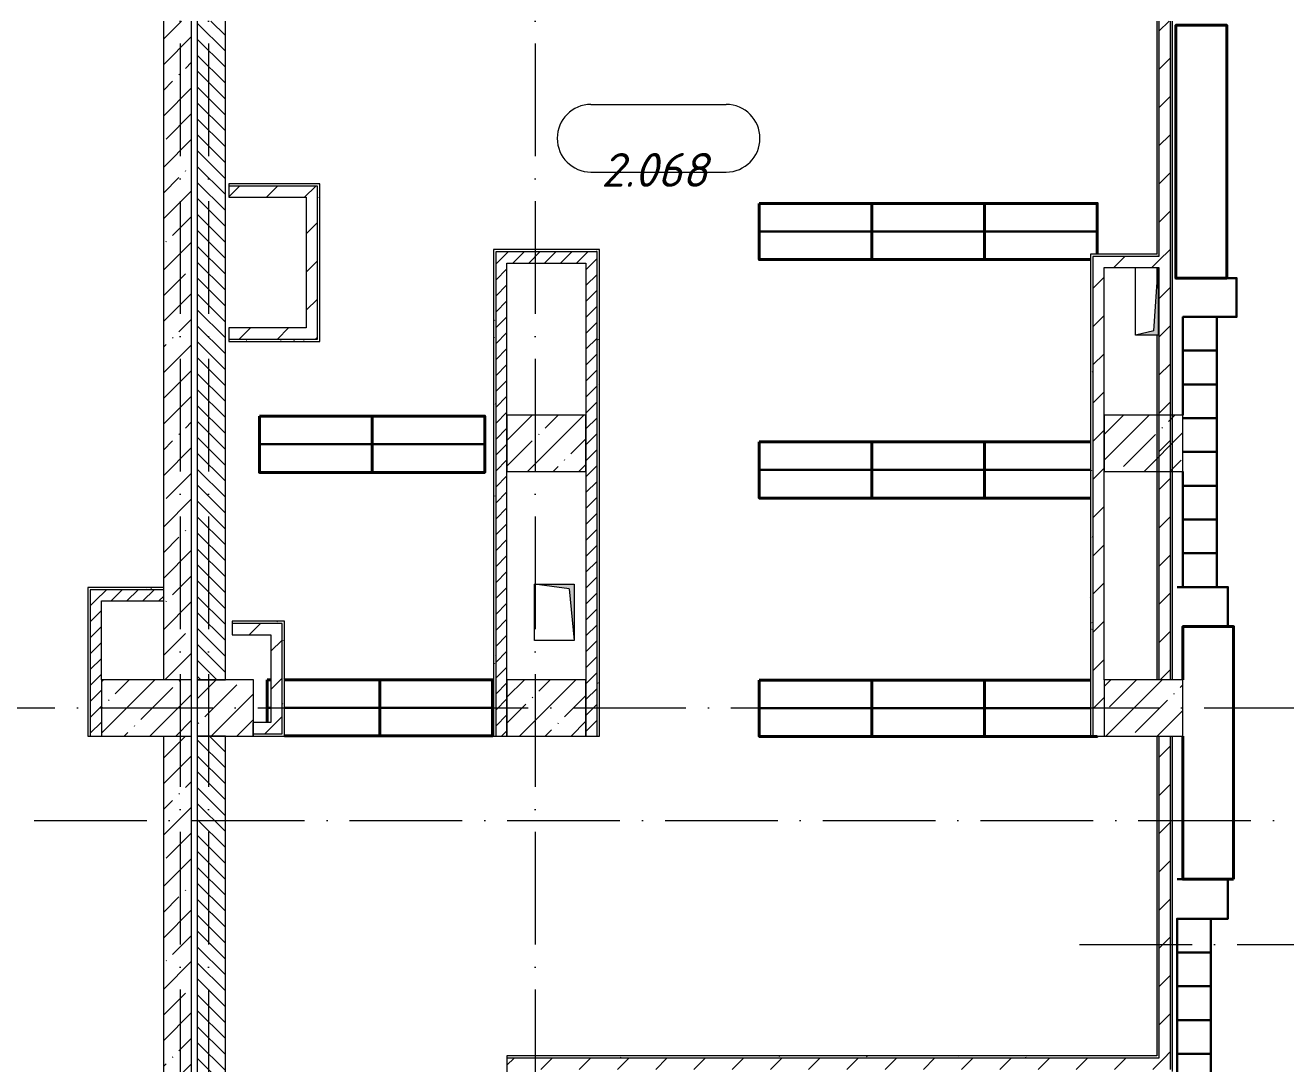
# Model space of a CAD drawing. Header units: millimetres. Extents: x -6467 to 105918, y -7090 to 92481.
# Drawn here: x 73224 to 84413, y 72421 to 81644 of the extents above; entities that cross this region are included whole.
import ezdxf

# ---------------------------------------------------------------- set-up
doc = ezdxf.new("R2010")
doc.units = ezdxf.units.MM
doc.linetypes.add('50_200_ШТРИХ_1Т_ш5_п1_п1_', pattern=[1400, 1000, -200, 0, -200])
for name, color, linetype, lineweight, true_color in [('A-AREA-IDEN-1', 7, 'Continuous', 9, 0xaaaaaa), ('I-WALL-1', 7, 'Continuous', 5, 0x787878), ('M-EQPM-1', 7, 'Continuous', 9, 0xaaaaaa), ('M-EQPM-2', 7, 'Continuous', 9, 0xe2e2e2), ('АР_зашивки-1', 7, 'Continuous', 30, 0xaaaaaa), ('мебель 2 этаж-1', 7, 'Continuous', 40, 0xaaaaaa), ('Оси-3', 7, '50_200_ШТРИХ_1Т_ш5_п1_п1_', 9, 0xaaaaaa), ('ТХ_функционал-2', 7, 'Continuous', 40, 0xaaaaaa), ('ТХ_функционал-9', 7, 'Continuous', 30, 0xaaaaaa)]:
    doc.layers.add(name, color=color, linetype=linetype, lineweight=lineweight, true_color=true_color)
for name, color, linetype, lineweight in [('A-WALL', 7, 'Continuous', 5), ('A-WALL-FNSH-1', 7, 'Continuous', 5), ('I-WALL', 7, 'Continuous', 5), ('S-COLS', 7, 'Continuous', 9), ('S-COLS-1', 7, 'Continuous', 5)]:
    doc.layers.add(name, color=color, linetype=linetype, lineweight=lineweight)
doc.styles.add('ISOCPEUR_I', font='isocpeui.ttf', dxfattribs={"height": 300})
pattern_1 = [(0, (0, 0), (406.4, 101.6), [6.706, -298.094, 6.706, -298.094, -1625.6]), (0, (0, 0), (406.4, 101.6), [-609.6, 6.706, -602.894, 6.706, -298.094, -711.2]), (0, (0, 0), (406.4, 101.6), [-1524, 6.706, -196.494, 6.706, -501.294]), (120, (152.4, 50.8), (-291.18818, 301.15272), [6.706, -298.094, 6.706, -298.094, -1625.6]), (120, (152.4, 50.8), (-291.18818, 301.15272), [-609.6, 6.706, -602.894, 6.706, -298.094, -711.2]), (120, (152.4, 50.8), (-291.18818, 301.15272), [-1524, 6.706, -196.494, 6.706, -501.294]), (240, (203.2, 254), (-115.21182, -402.75272), [6.706, -298.094, 6.706, -298.094, -1625.6]), (240, (203.2, 254), (-115.21182, -402.75272), [-609.6, 6.706, -602.894, 6.706, -298.094, -711.2]), (240, (203.2, 254), (-115.21182, -402.75272), [-1524, 6.706, -196.494, 6.706, -501.294])]
pattern_2 = [(45, (0, 0), (-169.70563, 169.70563), [])]
pattern_3 = [(45, (0, 0), (-228.0985, 228.0985), []), (45, (228.1, 0), (-228.0985, 228.0985), [403.225, -80.645, 6.706, -73.939])]
pattern_4 = [(45, (0, 0), (-70.71068, 70.71068), [])]

# ---------------------------------------------------------------- blocks, each defined once
blk = doc.blocks.new('BSC_Колонна _Прямоугольная - 500х800-V296-АИ_План этажа Радиаторы_2')
at = {"layer": 'S-COLS-1'}
h = blk.add_hatch(dxfattribs=at)
h.set_pattern_fill('FP_192', color=256, style=0, pattern_type=2)
h.set_pattern_definition([(315, (-75581.04, 74300), (228.0985, 228.0985), []), (315, (-75581.04, 74071.9), (228.0985, 228.0985), [403.225, -80.645, 6.706, -73.939])])
h.paths.add_polyline_path([(-250, 400), (-250, -400), (250, -400), (250, 400), (131, 400)])
for p, q in [((250, 400), (-250, 400)), ((-250, 400), (-250, -400)), ((250, -400), (250, 400)), ((-250, -400), (250, -400))]:
    blk.add_line(p, q, dxfattribs=at)
blk = doc.blocks.new('Канал вертикальный прямоугольный - Шахта - значок проема-24087330-АИ_План этажа Радиаторы_2')
at = {"layer": 'M-EQPM-2'}
blk.add_hatch(color=256, dxfattribs=at).paths.add_polyline_path([(-100, -300), (-60, 260), (100, 300), (-100, 300)])
at = {"layer": 'M-EQPM-1'}
for p, q in [((-100, -300), (-100, 300)), ((-100, 300), (100, 300)), ((-60, 260), (-100, -300)), ((-60, 260), (100, 300)), ((100, 300), (100, -300)), ((100, -300), (-100, -300))]:
    blk.add_line(p, q, dxfattribs=at)
blk = doc.blocks.new('BSC_Колонна _Прямоугольная - 500х700-V360-АИ_План этажа Радиаторы_2')
at = {"layer": 'S-COLS-1'}
h = blk.add_hatch(dxfattribs=at)
h.set_pattern_fill('FP_246', color=256, style=0, pattern_type=2)
h.set_pattern_definition([(315, (-75580.7, 83150), (228.0985, 228.0985), []), (315, (-75580.7, 82921.9), (228.0985, 228.0985), [403.225, -80.645, 6.706, -73.939])])
h.paths.add_polyline_path([(-250, 350), (-250, -350), (250, -350), (250, 350), (132, 350)])
for p, q in [((250, 350), (-250, 350)), ((-250, 350), (-250, -350)), ((250, -350), (250, 350)), ((-250, -350), (250, -350))]:
    blk.add_line(p, q, dxfattribs=at)
blk = doc.blocks.new('Канал вертикальный прямоугольный - Шахта - значок проема-24087404-АИ_План этажа Радиаторы_2')
at = {"layer": 'M-EQPM-2'}
blk.add_hatch(color=256, dxfattribs=at).paths.add_polyline_path([(250, 175), (-250, 175), (-250, -175), (-207.5, 132.5)])
at = {"layer": 'M-EQPM-1'}
for p, q in [((-250, -175), (-250, 175)), ((-250, 175), (250, 175)), ((-207.5, 132.5), (-250, -175)), ((-207.5, 132.5), (250, 175)), ((250, 175), (250, -175)), ((250, -175), (-250, -175))]:
    blk.add_line(p, q, dxfattribs=at)
blk = doc.blocks.new('мебель 2 этаж-28800768-АИ_План этажа Радиаторы_2')
at = {"layer": 'АР_зашивки-1', "flags": 128}
for points in [[(85787, 80769), (86239, 80769), (86239, 81114), (85691, 81114)], [(85862, 78019), (86162, 78019), (86162, 78369), (85712, 78369)], [(85862, 75424), (86162, 75424), (86162, 75774), (85712, 75774)]]:
    blk.add_lwpolyline(points, dxfattribs=at)
at = {"layer": 'ТХ_функционал-2'}
for p, q in [((84002, 79660), (84943, 79660)), ((77634, 77547), (77668, 77547)), ((77634, 77166), (77634, 77547)), ((84002, 77543), (84943, 77543))]:
    blk.add_line(p, q, dxfattribs=at)
at = {"layer": 'ТХ_функционал-2', "flags": 128}
for points in [[(86151, 81114), (85701, 81114), (85701, 83359), (86151, 83359)], [(82002, 81777), (82002, 81277), (83002, 81277), (83002, 81777), (84002, 81777), (84002, 81277), (83002, 81277), (83002, 81777)], [(77565, 79888), (78565, 79888), (79565, 79888), (79565, 79388), (78565, 79388), (78565, 79888), (78565, 79388), (77565, 79388)], [(82002, 79660), (82002, 79160), (83002, 79160), (83002, 79660), (84002, 79660), (84002, 79160), (83002, 79160), (83002, 79660)], [(82002, 77543), (83002, 77543), (84002, 77543), (84002, 77043), (83002, 77043), (83002, 77543), (83002, 77043), (82002, 77043)]]:
    blk.add_lwpolyline(points, close=True, dxfattribs=at)
for points in [[(84002, 81777), (85002, 81777), (85002, 81326)], [(84943, 81277), (84002, 81277), (84002, 81777)], [(84943, 79160), (84002, 79160), (84002, 79660)], [(85763, 77546), (85763, 78019), (86213, 78019), (86213, 75774)], [(77788, 77547), (78634, 77547), (79634, 77547), (79634, 77047), (78634, 77047), (78634, 77547), (78634, 77047), (77788, 77047)], [(85002, 77046), (85002, 77043), (84002, 77043), (84002, 77543)], [(86213, 75774), (85763, 75774), (85763, 77046)]]:
    blk.add_lwpolyline(points, dxfattribs=at)
at = {"layer": 'ТХ_функционал-9'}
for p, q in [((86063, 79869), (85763, 79869)), ((86063, 79569), (85763, 79569)), ((77634, 77297), (77668, 77297))]:
    blk.add_line(p, q, dxfattribs=at)
at = {"layer": 'ТХ_функционал-9', "flags": 128}
for points in [[(82002, 81527), (83002, 81527), (84002, 81527), (85002, 81527)], [(86063, 80169), (85763, 80169), (85763, 79896)], [(85763, 79869), (86063, 79869), (86063, 80169)], [(85763, 79569), (86063, 79569), (86063, 79869)], [(77565, 79638), (78565, 79638), (79565, 79638)], [(85763, 79396), (85763, 79269), (86063, 79269), (86063, 79569)], [(82002, 79410), (83002, 79410), (84002, 79410), (84943, 79410)], [(77788, 77297), (78634, 77297), (79634, 77297)], [(82002, 77293), (83002, 77293), (84002, 77293), (84943, 77293)]]:
    blk.add_lwpolyline(points, dxfattribs=at)
for points in [[(86063, 80769), (85763, 80769), (85763, 80469), (86063, 80469)], [(86063, 80469), (85763, 80469), (85763, 80169), (86063, 80169)], [(86063, 79269), (85763, 79269), (85763, 78969), (86063, 78969)], [(86063, 78969), (85763, 78969), (85763, 78669), (86063, 78669)], [(86063, 78669), (85763, 78669), (85763, 78369), (86063, 78369)], [(86011, 75424), (85711, 75424), (85711, 75124), (86011, 75124)], [(86011, 75124), (85711, 75124), (85711, 74824), (86011, 74824)], [(86011, 74824), (85711, 74824), (85711, 74524), (86011, 74524)], [(86011, 74524), (85711, 74524), (85711, 74224), (86011, 74224)], [(86011, 74224), (85711, 74224), (85711, 73924), (86011, 73924)]]:
    blk.add_lwpolyline(points, close=True, dxfattribs=at)
blk = doc.blocks.new('AAR_СКБ_Марка_помещения_1_5 ммп - Номер-27962133-АИ_План этажа Радиаторы_2')
at = {"layer": 'A-AREA-IDEN-1'}
for p, q in [((-2.987, 3), (3.013, 3)), ((-2.987, 0), (3.013, 0))]:
    blk.add_line(p, q, dxfattribs=at)
for centre, start, end in [((-2.987, 1.5), 90, 270), ((3.013, 1.5), 270, 90)]:
    blk.add_arc(centre, 1.5, start, end, dxfattribs=at)

msp = doc.modelspace()

# ---------------------------------------------------------------- hatches: boundary and pattern name
at = {"layer": 'A-WALL'}
h = msp.add_hatch(dxfattribs=at)
h.set_pattern_fill('FP_1', color=256, style=0, pattern_type=2)
h.set_pattern_definition(pattern_3)
h.paths.add_polyline_path([(74700, 75831), (74700, 81681), (74450, 81681), (74450, 75831)])
h = msp.add_hatch(dxfattribs=at)
h.set_pattern_fill('FP_1', color=256, style=0, pattern_type=2)
h.set_pattern_definition(pattern_3)
h.paths.add_polyline_path([(74700, 70381), (74700, 75331), (74450, 75331), (74450, 70381)])
at = {"layer": 'I-WALL'}
h = msp.add_hatch(dxfattribs=at)
h.set_pattern_fill('FP_2', color=256, style=0, pattern_type=2)
h.set_pattern_definition([(135, (0, 0), (-70.71068, -70.71068), [])])
h.paths.add_polyline_path([(75000, 70381), (75000, 75331), (74750, 75331), (74750, 70381)])
h.paths.add_polyline_path([(74750, 75831), (75000, 75831), (75000, 81681), (74750, 81681), (74750, 78528)])
h.paths.add_polyline_path([(75000, 82181), (75000, 85181), (74750, 85181), (74750, 82181)])
h = msp.add_hatch(dxfattribs=at)
h.set_pattern_fill('FP_5', color=256, style=0, pattern_type=2)
h.set_pattern_definition(pattern_2)
h.paths.add_polyline_path([(83287, 72471), (83387, 72471), (83387, 75331), (83287, 75331), (83287, 72491)])
h.paths.add_polyline_path([(83387, 75831), (83387, 81681), (83287, 81681), (83287, 75831), (83339, 75831)])
h.paths.add_polyline_path([(83363, 82181), (83387, 82181), (83387, 83036), (83287, 83036), (83287, 82181), (83362, 82181)])
h.paths.add_polyline_path([(83287, 84796), (83387, 84796), (83387, 85161), (83287, 85161), (83287, 84864)])
h = msp.add_hatch(dxfattribs=at)
h.set_pattern_fill('FP_5', color=256, style=0, pattern_type=2)
h.set_pattern_definition(pattern_2)
h.paths.add_polyline_path([(75718, 80116), (75818, 80116), (75818, 80216), (75030, 80216), (75030, 80116)])
h = msp.add_hatch(dxfattribs=at)
h.set_pattern_fill('FP_5', color=256, style=0, pattern_type=2)
h.set_pattern_definition(pattern_2)
h.paths.add_polyline_path([(75818, 78856), (75818, 80116), (75718, 80116), (75718, 78856)])
h = msp.add_hatch(dxfattribs=at)
h.set_pattern_fill('FP_4', color=256, style=0, pattern_type=2)
h.set_pattern_definition(pattern_4)
h.paths.add_polyline_path([(78200, 79531), (78200, 79631), (77400, 79631), (77400, 79531), (77500, 79531)])
h = msp.add_hatch(dxfattribs=at)
h.set_pattern_fill('FP_4', color=256, style=0, pattern_type=2)
h.set_pattern_definition(pattern_4)
h.paths.add_polyline_path([(78300, 75331), (78300, 79631), (78200, 79631), (78200, 75331)])
h = msp.add_hatch(dxfattribs=at)
h.set_pattern_fill('FP_5', color=256, style=0, pattern_type=2)
h.set_pattern_definition(pattern_2)
h.paths.add_polyline_path([(83240, 79491), (83287, 79491), (83287, 79591), (82700, 79591), (82700, 79491), (82800, 79491)])
h = msp.add_hatch(dxfattribs=at)
h.set_pattern_fill('FP_4', color=256, style=0, pattern_type=2)
h.set_pattern_definition(pattern_4)
h.paths.add_polyline_path([(77500, 75331), (77500, 79531), (77400, 79531), (77400, 75331)])
h = msp.add_hatch(dxfattribs=at)
h.set_pattern_fill('FP_5', color=256, style=0, pattern_type=2)
h.set_pattern_definition(pattern_2)
h.paths.add_polyline_path([(82800, 75331), (82800, 79491), (82700, 79491), (82700, 75331)])
h = msp.add_hatch(dxfattribs=at)
h.set_pattern_fill('FP_5', color=256, style=0, pattern_type=2)
h.set_pattern_definition(pattern_2)
h.paths.add_polyline_path([(75718, 78856), (75718, 78956), (75030, 78956), (75030, 78856)])
h = msp.add_hatch(dxfattribs=at)
h.set_pattern_fill('FP_4', color=256, style=0, pattern_type=2)
h.set_pattern_definition(pattern_4)
h.paths.add_polyline_path([(74450, 76531), (74450, 76631), (73800, 76631), (73800, 76531), (73900, 76531)])
h = msp.add_hatch(dxfattribs=at)
h.set_pattern_fill('FP_4', color=256, style=0, pattern_type=2)
h.set_pattern_definition(pattern_4)
h.paths.add_polyline_path([(73900, 75331), (73900, 76531), (73800, 76531), (73800, 75331)])
h = msp.add_hatch(dxfattribs=at)
h.set_pattern_fill('FP_5', color=256, style=0, pattern_type=2)
h.set_pattern_definition(pattern_2)
h.paths.add_polyline_path([(75405, 76231), (75505, 76231), (75505, 76331), (75060, 76331), (75060, 76231)])
h = msp.add_hatch(dxfattribs=at)
h.set_pattern_fill('FP_5', color=256, style=0, pattern_type=2)
h.set_pattern_definition(pattern_2)
h.paths.add_polyline_path([(75405, 75451), (75505, 75451), (75505, 76231), (75405, 76231), (75405, 75712)])
h = msp.add_hatch(dxfattribs=at)
h.set_pattern_fill('FP_5', color=256, style=0, pattern_type=2)
h.set_pattern_definition(pattern_2)
h.paths.add_polyline_path([(75245, 75351), (75505, 75351), (75505, 75451), (75245, 75451)])
h = msp.add_hatch(dxfattribs=at)
h.set_pattern_fill('FP_5', color=256, style=0, pattern_type=2)
h.set_pattern_definition(pattern_2)
h.paths.add_polyline_path([(82556, 72371), (83387, 72371), (83387, 72471), (77500, 72471), (77500, 72371), (79234, 72371)])
at = {"layer": 'I-WALL-1'}
h = msp.add_hatch(dxfattribs=at)
h.set_pattern_fill('FP_3', color=256, style=0, pattern_type=2)
h.set_pattern_definition(pattern_1)
h.paths.add_polyline_path([(83267, 72491), (83287, 72491), (83287, 75331), (83267, 75331)])
h.paths.add_polyline_path([(83280, 79491), (83267, 79491), (83267, 79309)])
h.paths.add_polyline_path([(83287, 75831), (83287, 79491), (83280, 79491), (83280, 78891), (83267, 78891), (83267, 75831), (83280, 75831)])
h.paths.add_polyline_path([(83287, 79591), (83287, 81681), (83267, 81681), (83267, 79591)])
h.paths.add_polyline_path([(83287, 82181), (83287, 83036), (83267, 83034), (83269, 82181), (83282, 82181)])
h.paths.add_polyline_path([(83287, 84796), (83287, 85181), (83267, 85181), (83269, 84798), (83277, 84796)])
h = msp.add_hatch(dxfattribs=at)
h.set_pattern_fill('FP_3', color=256, style=0, pattern_type=2)
h.set_pattern_definition(pattern_1)
h.paths.add_polyline_path([(83407, 72371), (83407, 75331), (83387, 75331), (83387, 72371)])
h.paths.add_polyline_path([(83407, 75831), (83407, 81681), (83387, 81681), (83387, 75831), (83401, 75831)])
h.paths.add_polyline_path([(83397, 82181), (83407, 82181), (83405, 83034), (83387, 83036), (83389, 82181)])
h.paths.add_polyline_path([(83397, 84796), (83397, 84798), (83407, 84798), (83407, 85181), (83287, 85181), (83287, 85161), (83387, 85161), (83387, 84796)])
h = msp.add_hatch(dxfattribs=at)
h.set_pattern_fill('FP_3', color=256, style=0, pattern_type=2)
h.set_pattern_definition(pattern_1)
h.paths.add_polyline_path([(75818, 80216), (75838, 80216), (75838, 80236), (75030, 80236), (75030, 80216)])
h = msp.add_hatch(dxfattribs=at)
h.set_pattern_fill('FP_3', color=256, style=0, pattern_type=2)
h.set_pattern_definition(pattern_1)
h.paths.add_polyline_path([(75838, 78836), (75838, 80216), (75818, 80216), (75818, 78836)])
h = msp.add_hatch(dxfattribs=at)
h.set_pattern_fill('FP_3', color=256, style=0, pattern_type=2)
h.set_pattern_definition(pattern_1)
h.paths.add_polyline_path([(78300, 79631), (78300, 79651), (77380, 79651), (77380, 79631), (78200, 79631)])
h = msp.add_hatch(dxfattribs=at)
h.set_pattern_fill('FP_3', color=256, style=0, pattern_type=2)
h.set_pattern_definition(pattern_1)
h.paths.add_polyline_path([(77380, 75331), (77400, 75331), (77400, 79631), (77380, 79631), (77380, 75712)])
h = msp.add_hatch(dxfattribs=at)
h.set_pattern_fill('FP_3', color=256, style=0, pattern_type=2)
h.set_pattern_definition(pattern_1)
h.paths.add_polyline_path([(78300, 75331), (78320, 75331), (78320, 79651), (78300, 79651), (78300, 75712)])
h = msp.add_hatch(dxfattribs=at)
h.set_pattern_fill('FP_3', color=256, style=0, pattern_type=2)
h.set_pattern_definition(pattern_1)
h.paths.add_polyline_path([(83267, 79591), (83267, 79611), (82680, 79611), (82680, 79591), (82700, 79591)])
h = msp.add_hatch(dxfattribs=at)
h.set_pattern_fill('FP_3', color=256, style=0, pattern_type=2)
h.set_pattern_definition(pattern_1)
h.paths.add_polyline_path([(82700, 75331), (82700, 79591), (82680, 79591), (82680, 75331)])
h = msp.add_hatch(dxfattribs=at)
h.set_pattern_fill('FP_3', color=256, style=0, pattern_type=2)
h.set_pattern_definition(pattern_1)
h.paths.add_polyline_path([(75818, 78836), (75818, 78856), (75030, 78856), (75030, 78836), (75718, 78836)])
h = msp.add_hatch(dxfattribs=at)
h.set_pattern_fill('FP_3', color=256, style=0, pattern_type=2)
h.set_pattern_definition(pattern_1)
h.paths.add_polyline_path([(74450, 76631), (74450, 76651), (73780, 76651), (73780, 76631), (73800, 76631)])
h = msp.add_hatch(dxfattribs=at)
h.set_pattern_fill('FP_3', color=256, style=0, pattern_type=2)
h.set_pattern_definition(pattern_1)
h.paths.add_polyline_path([(73780, 75331), (73800, 75331), (73800, 76631), (73780, 76631), (73780, 75712)])
h = msp.add_hatch(dxfattribs=at)
h.set_pattern_fill('FP_3', color=256, style=0, pattern_type=2)
h.set_pattern_definition(pattern_1)
h.paths.add_polyline_path([(75505, 76331), (75525, 76331), (75525, 76351), (75060, 76351), (75060, 76331)])
h = msp.add_hatch(dxfattribs=at)
h.set_pattern_fill('FP_3', color=256, style=0, pattern_type=2)
h.set_pattern_definition(pattern_1)
h.paths.add_polyline_path([(75505, 75351), (75525, 75351), (75525, 76331), (75505, 76331), (75505, 75451)])
h = msp.add_hatch(dxfattribs=at)
h.set_pattern_fill('FP_3', color=256, style=0, pattern_type=2)
h.set_pattern_definition(pattern_1)
h.paths.add_polyline_path([(75245, 75331), (75525, 75331), (75525, 75351), (75245, 75351)])
h = msp.add_hatch(dxfattribs=at)
h.set_pattern_fill('FP_3', color=256, style=0, pattern_type=2)
h.set_pattern_definition(pattern_1)
h.paths.add_polyline_path([(83287, 72471), (83287, 72491), (77500, 72491), (77500, 72471), (82556, 72471)])
at = {"layer": 'S-COLS-1'}
h = msp.add_hatch(dxfattribs=at)
h.set_pattern_fill('FP_1', color=256, style=0, pattern_type=2)
h.set_pattern_definition(pattern_3)
h.paths.add_polyline_path([(77500, 77681), (78200, 77681), (78200, 78181), (77500, 78181)])
h = msp.add_hatch(dxfattribs=at)
h.set_pattern_fill('FP_1', color=256, style=0, pattern_type=2)
h.set_pattern_definition(pattern_3)
h.paths.add_polyline_path([(83500, 77681), (83500, 78181), (82800, 78181), (82800, 77681)])
h = msp.add_hatch(dxfattribs=at)
h.set_pattern_fill('FP_1', color=256, style=0, pattern_type=2)
h.set_pattern_definition(pattern_3)
h.paths.add_polyline_path([(75000, 75331), (75250, 75331), (75250, 75831), (74750, 75831), (74750, 75331)])
h = msp.add_hatch(dxfattribs=at)
h.set_pattern_fill('FP_1', color=256, style=0, pattern_type=2)
h.set_pattern_definition(pattern_3)
h.paths.add_polyline_path([(77500, 75331), (78200, 75331), (78200, 75831), (77500, 75831), (77500, 75712)])

# ---------------------------------------------------------------- linework, layer by layer
at = {"layer": 'A-WALL'}
for p, q in [((74450, 81681), (74450, 75831)), ((74700, 75831), (74700, 81681)), ((74750, 81681), (74750, 75831)), ((75000, 75831), (75000, 81681)), ((83287, 81681), (83287, 79591)), ((83387, 81681), (83387, 75831)), ((75818, 80216), (75030, 80216)), ((75818, 78856), (75818, 80216)), ((77400, 79631), (77400, 75331)), ((78300, 79631), (77400, 79631)), ((78300, 75331), (78300, 79631)), ((83287, 79591), (82700, 79591)), ((82700, 79591), (82700, 75331)), ((83267, 79491), (83287, 79491)), ((83287, 79491), (83287, 75831)), ((75030, 78856), (75818, 78856)), ((73800, 76631), (73800, 75331)), ((74450, 76631), (73800, 76631)), ((75505, 76331), (75060, 76331)), ((75505, 75351), (75505, 76331)), ((74750, 75831), (75000, 75831)), ((74450, 75331), (74450, 70381)), ((74700, 70381), (74700, 75331)), ((74750, 75331), (74750, 70381)), ((75000, 75331), (74750, 75331)), ((75000, 70381), (75000, 75331)), ((75245, 75351), (75505, 75351)), ((83287, 75331), (83287, 72471)), ((83387, 75331), (83387, 72371)), ((83287, 72471), (77500, 72471))]:
    msp.add_line(p, q, dxfattribs=at)
at = {"layer": 'A-WALL-FNSH-1'}
for p, q in [((83267, 81681), (83267, 79611)), ((83407, 75831), (83407, 81681)), ((75838, 80236), (75030, 80236)), ((75030, 80236), (75030, 80116)), ((75838, 78836), (75838, 80236)), ((75030, 80116), (75718, 80116)), ((75718, 80116), (75718, 78956)), ((77380, 79651), (77380, 75331)), ((78320, 79651), (77380, 79651)), ((78320, 75331), (78320, 79651)), ((83267, 79611), (82680, 79611)), ((82680, 79611), (82680, 75331)), ((77500, 75331), (77500, 79531)), ((77500, 79531), (78200, 79531)), ((78200, 79531), (78200, 75331)), ((82800, 79491), (83267, 79491)), ((82800, 75831), (82800, 79491)), ((83267, 79491), (83267, 79309)), ((75718, 78956), (75030, 78956)), ((75030, 78956), (75030, 78836)), ((83267, 78891), (83267, 75831)), ((75030, 78836), (75838, 78836)), ((73780, 76651), (73780, 75331)), ((74450, 76651), (73780, 76651)), ((73900, 75831), (73900, 76531)), ((73900, 76531), (74450, 76531)), ((75525, 76351), (75060, 76351)), ((75060, 76351), (75060, 76231)), ((75525, 75331), (75525, 76351)), ((75060, 76231), (75405, 76231)), ((75405, 76231), (75405, 75451)), ((75405, 75451), (75245, 75451)), ((75245, 75451), (75245, 75331)), ((73780, 75331), (73900, 75331)), ((75245, 75331), (75525, 75331)), ((77380, 75331), (77500, 75331)), ((78200, 75331), (78320, 75331)), ((82680, 75331), (82800, 75331)), ((83267, 75331), (83267, 72491)), ((83407, 72351), (83407, 75331)), ((83267, 72491), (77500, 72491)), ((77500, 72491), (77500, 70381))]:
    msp.add_line(p, q, dxfattribs=at)
at = {"layer": 'S-COLS'}
for p, q in [((75000, 75831), (74750, 75831)), ((74750, 75331), (75000, 75331))]:
    msp.add_line(p, q, dxfattribs=at)
at = {"layer": 'S-COLS-1'}
for p, q in [((78200, 78181), (77500, 78181)), ((77500, 78181), (77500, 77681)), ((78200, 77681), (78200, 78181)), ((83500, 78181), (82800, 78181)), ((82800, 78181), (82800, 77681)), ((83500, 77681), (83500, 78181)), ((77500, 77681), (78200, 77681)), ((82800, 77681), (83500, 77681)), ((74750, 75831), (74750, 75331)), ((75250, 75831), (75000, 75831)), ((75250, 75331), (75250, 75831)), ((78200, 75831), (77500, 75831)), ((77500, 75831), (77500, 75331)), ((78200, 75331), (78200, 75831)), ((75000, 75331), (75250, 75331)), ((77500, 75331), (78200, 75331))]:
    msp.add_line(p, q, dxfattribs=at)
at = {"layer": 'Оси-3'}
for p, q in [((74600, 91281), (74600, 11331)), ((74850, 91281), (74850, 11331)), ((77750, 91281), (77750, 9331)), ((48686, 75581), (104718, 75581)), ((36900, 74581), (104718, 74581)), ((82581, 73481), (104718, 73481))]:
    msp.add_line(p, q, dxfattribs=at)

# ---------------------------------------------------------------- block references
at = {"layer": 'A-AREA-IDEN-1', "xscale": 199.9999999999999, "yscale": 199.9999999999999, "zscale": 199.9999999999999}
msp.add_blockref('AAR_СКБ_Марка_помещения_1_5 ммп - Номер-27962133-АИ_План этажа Радиаторы_2', (78843, 80340), dxfattribs=at)
at = {"layer": 'M-EQPM-1'}
for name, p, rotation in [('Канал вертикальный прямоугольный - Шахта - значок проема-24087330-АИ_План этажа Радиаторы_2', (83180, 79191), 180), ('Канал вертикальный прямоугольный - Шахта - значок проема-24087404-АИ_План этажа Радиаторы_2', (77920, 76431), 269.9999999999989)]:
    msp.add_blockref(name, p, dxfattribs=dict(at, rotation=rotation))
at = {"layer": 'S-COLS', "rotation": 89.9999999999999}
for name, p in [('BSC_Колонна _Прямоугольная - 500х800-V296-АИ_План этажа Радиаторы_2', (74300, 75581)), ('BSC_Колонна _Прямоугольная - 500х700-V360-АИ_План этажа Радиаторы_2', (83150, 75581))]:
    msp.add_blockref(name, p, dxfattribs=at)
at = {"layer": 'мебель 2 этаж-1'}
msp.add_blockref('мебель 2 этаж-28800768-АИ_План этажа Радиаторы_2', (-2263, -1715), dxfattribs=at)

# ---------------------------------------------------------------- texts
at = {"layer": 'A-AREA-IDEN-1', "insert": (78808, 80209), "char_height": 300, "width": 952, "attachment_point": 8, "line_spacing_factor": 1.139951, "style": 'ISOCPEUR_I'}
msp.add_mtext('\\pt2540.001,5079.999,7620,10160.001,12699.999,15240,17780.001,20319.999,22860,25400.001,27939.999,30480,33020.001,35559.999,38100,40640.001,43179.999,45720,48260.001,50799.999,53340,55880.001,58419.999,60960,63500.001,66039.999,68580,71120.001,73659.999,76200,78740.001,81279.999;2.068', dxfattribs=at)

doc.saveas('drawing.dxf')
